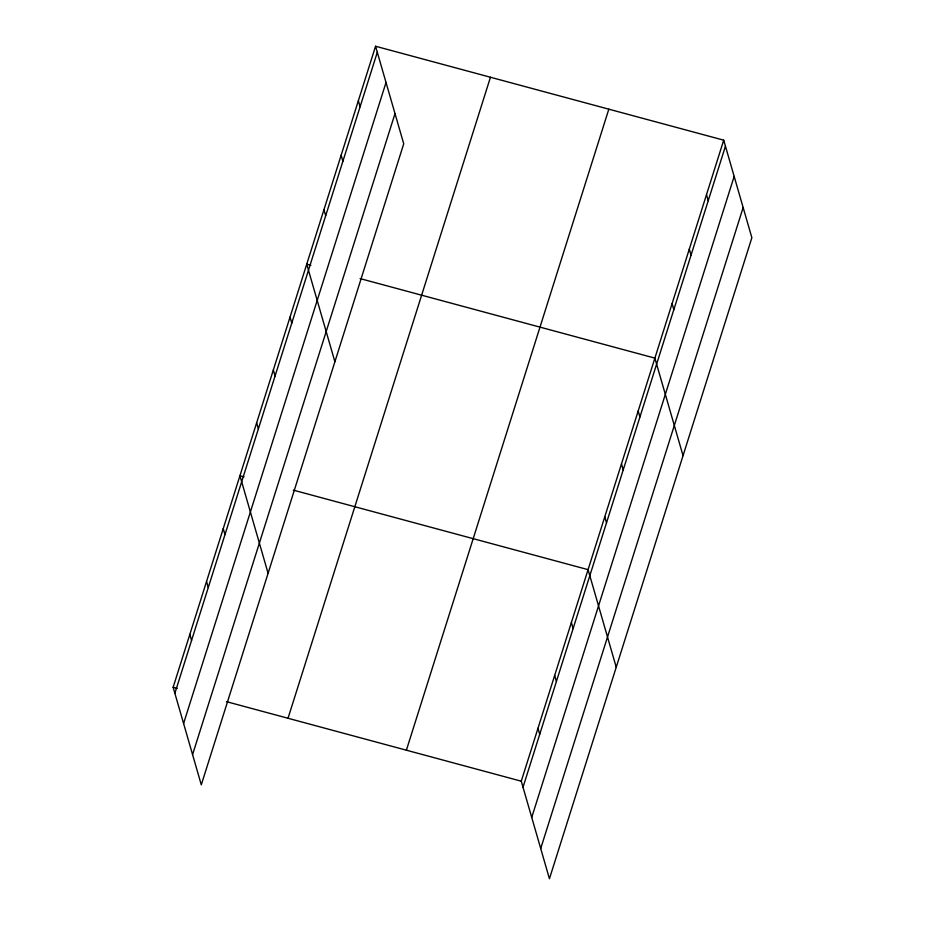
<?xml version="1.0" encoding="UTF-8"?>
<svg xmlns="http://www.w3.org/2000/svg" width="925" height="925" viewBox="0 0 925 925"><rect width="100%" height="100%" fill="white"/><g stroke="black" fill="none" stroke-linecap="round" stroke-linejoin="round"><path stroke-width="1.39" d="M375.562 46.25L403.728 143.803L201.292 784.828L173.137 687.275L375.562 46.25L723.708 140.172L751.863 237.725L549.438 878.75L521.272 781.197L723.708 140.172M174.871 693.288L377.308 52.263M183.589 723.5L386.026 82.475M192.573 754.615L395.01 113.602M288.022 718.263L490.458 77.249M406.387 750.198L608.823 109.185M523.018 787.21L725.443 146.196M531.736 817.423L734.161 176.398M540.709 848.537L743.145 207.524M310.846 265.302L306.742 264.203L334.896 361.756M360.079 278.587L654.877 358.125L683.043 455.678M244.038 476.837L239.933 475.739L268.088 573.292M293.283 490.123L588.08 569.661L616.235 667.214M173.137 687.275L177.242 688.385M226.475 701.659L521.272 781.197M706.503 194.666L708.238 200.679M689.298 249.149L691.033 255.161M672.093 303.631L673.828 309.655M638.181 411.012L639.915 417.025M621.484 463.887L623.219 469.912M604.777 516.774L606.511 522.787M571.373 622.548L573.118 628.561M554.676 675.423L556.411 681.447M358.357 100.733L360.091 106.757M537.98 728.31L539.714 734.334M341.152 155.227L342.886 161.239M323.947 209.709L325.681 215.722M290.034 317.078L291.78 323.103M273.338 369.965L275.072 375.978M256.641 422.852L258.376 428.865M223.237 528.614L224.972 534.638M206.541 581.501L208.275 587.525M189.833 634.388L191.567 640.401"/></g></svg>
